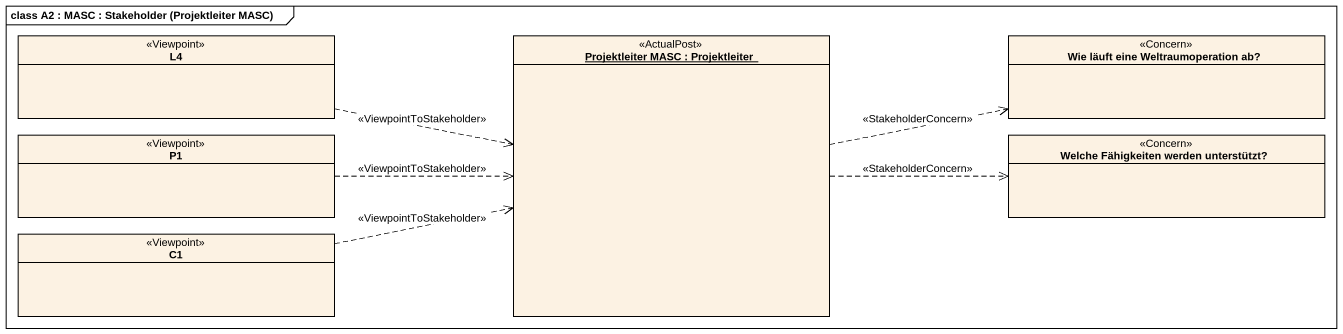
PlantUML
@startuml
mainframe class A2 : MASC : Stakeholder (Projektleiter MASC)
hide circle
hide empty members
class L4 <<Viewpoint>>
object "Projektleiter MASC : Projektleiter" as Projektleiter_MASC <<ActualPost>>
class "Wie läuft eine Weltraumoperation ab?" as Wie_läuft_eine <<Concern>>
class P1 <<Viewpoint>>
class "Welche Fähigkeiten werden unterstützt?" as Welche_Fähigkeiten_werden <<Concern>>
class C1 <<Viewpoint>>
L4 .right.> Projektleiter_MASC : <<ViewpointToStakeholder>>
Projektleiter_MASC .right.> Wie_läuft_eine : <<StakeholderConcern>>
Projektleiter_MASC .right.> Welche_Fähigkeiten_werden : <<StakeholderConcern>>
P1 .right.> Projektleiter_MASC : <<ViewpointToStakeholder>>
C1 .right.> Projektleiter_MASC : <<ViewpointToStakeholder>>
@enduml
